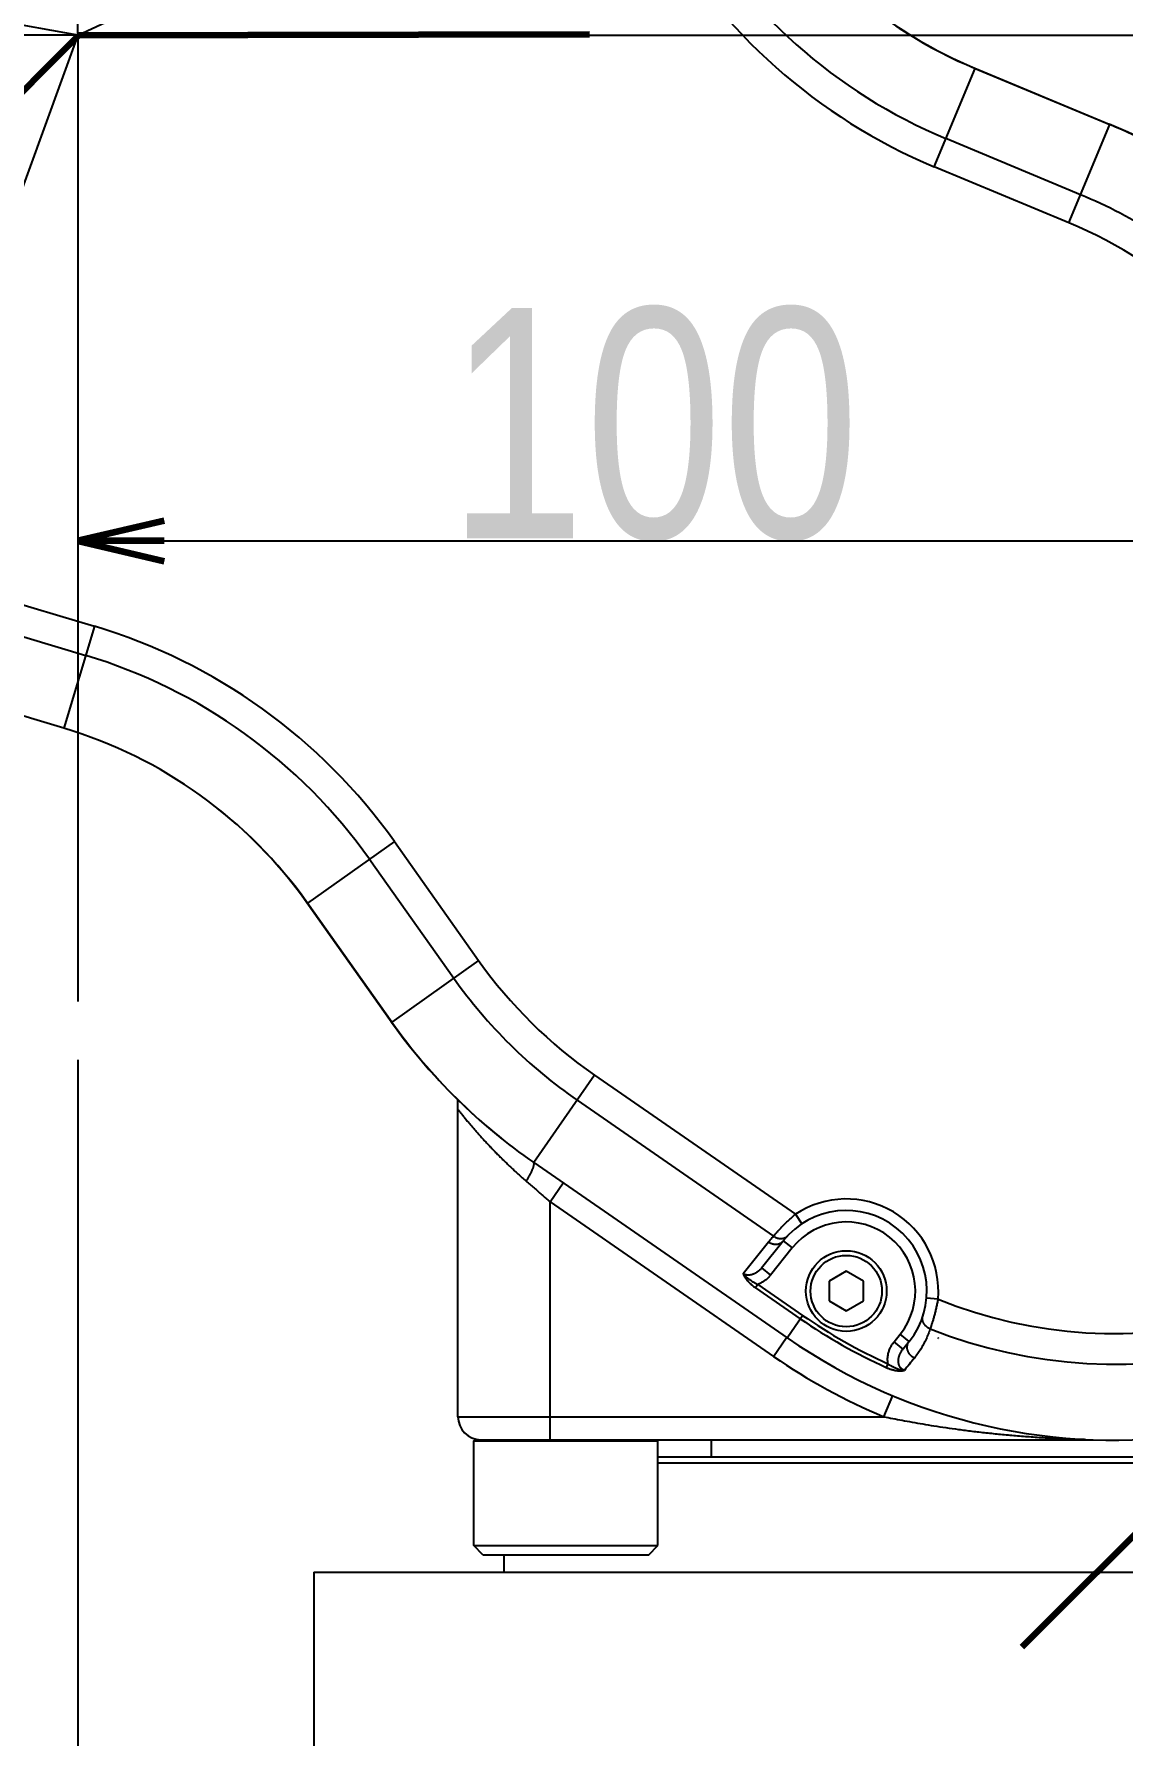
# Model space of a CAD drawing. Extents: x 0 to 4205, y 0 to 2970.
# Drawn here: x 2388.2 to 2482.7, y 548.4 to 696.3 of the extents above; entities that cross this region are included whole.
import ezdxf

# ---------------------------------------------------------------- set-up
doc = ezdxf.new("R2010")
doc.units = 0
doc.header["$LTSCALE"] = 231.275
doc.header["$PDMODE"] = 3
doc.header["$PDSIZE"] = 0.3125
doc.linetypes.add('CENTER', pattern=[0.6, 0.375, -0.075, 0.075, -0.075])
doc.layers.get('0').update_dxf_attribs({"linetype": 'CONTINUOUS'})
doc.layers.get('Defpoints').update_dxf_attribs({"linetype": 'CONTINUOUS'})
for name, color, linetype in [('5_ALL_CURVE', 7, 'CONTINUOUS'), ('95_ALL_DIM', 7, 'CONTINUOUS'), ('DEFAULT_1', 7, 'CENTER')]:
    doc.layers.add(name, color=color, linetype=linetype)
doc.layers.add('坐标轴', color=10, linetype='CONTINUOUS', lineweight=200)
doc.styles.get("Standard").update_dxf_attribs({"font": 'txt', "width": 0.8})
doc.dimstyles.new('DIMSTYLE_1', dxfattribs={"dimtxt": 20, "dimasz": 7.5, "dimexe": 0.18, "dimexo": 0.0625, "dimgap": 0.09, "dimtad": 1, "dimdec": 3, "dimdsep": 46, "dimtxsty": 'Standard', "dimblk": 'OPEN', "dimblk1": 'OPEN', "dimblk2": 'OPEN', "dimcen": 0.09, "dimadec": 0, "dimazin": 0, "dimtp": 0.001, "dimtm": 0.001, "dimtfac": 1, "dimtdec": 3, "dimtofl": 0, "dimtmove": 0, "dimatfit": 3, "dimldrblk": 'OPEN', "dimfxl": 1, "dimtolj": 1, "dimarcsym": 0})
doc.dimstyles.new('DIMSTYLE_2', dxfattribs={"dimtxt": 20, "dimasz": 7.5, "dimexe": 0.18, "dimexo": 0.0625, "dimgap": 0.09, "dimtad": 1, "dimdec": 3, "dimdsep": 46, "dimtxsty": 'Standard', "dimblk": 'OPEN', "dimblk1": 'OPEN', "dimblk2": 'OPEN', "dimcen": 0.09, "dimadec": 0, "dimazin": 0, "dimtp": 0.5, "dimtm": 0.5, "dimtfac": 1, "dimtdec": 3, "dimtofl": 0, "dimtmove": 0, "dimatfit": 3, "dimldrblk": 'OPEN', "dimfxl": 1, "dimtolj": 1, "dimarcsym": 0})
doc.dimstyles.new('DIMSTYLE_3', dxfattribs={"dimtxt": 20, "dimasz": 7.5, "dimexe": 0.18, "dimexo": 0.0625, "dimgap": 0.09, "dimtad": 1, "dimdec": 3, "dimdsep": 46, "dimtxsty": 'Standard', "dimblk": 'OPEN', "dimblk1": 'OPEN', "dimblk2": 'OPEN', "dimcen": 0.09, "dimadec": 0, "dimazin": 0, "dimtp": 0.001, "dimtm": 0.001, "dimtfac": 1, "dimtdec": 3, "dimtofl": 0, "dimtmove": 0, "dimatfit": 3, "dimldrblk": 'OPEN', "dimfxl": 1, "dimtolj": 1, "dimarcsym": 0})

# ---------------------------------------------------------------- blocks, each defined once
blk = doc.blocks.new('_OPEN')
at = {"color": 0, "linetype": 'ByBlock'}
for p, q in [((0, 0), (-1, 0.233)), ((-1, -0.233), (0, 0)), ((-1, 0), (0, 0))]:
    blk.add_line(p, q, dxfattribs=at)
blk = doc.blocks.new('*D9')
at = {"layer": '95_ALL_DIM', "color": 0, "lineweight": -2, "transparency": 16777216}
for p, q in [((2391.97, 1260.27), (2391.97, 1295.39)), ((2199.03, 166.09), (2187.02, 133.09))]:
    blk.add_line(p, q, dxfattribs=at)
blk.add_arc((2391.97, 696.17), 599.04, 90.71735, 249.28265, dxfattribs=at)
at = {"layer": 'Defpoints', "color": 0, "transparency": 16777216}
for p in [(2391.97, 1260.21), (2391.97, 1207.56), (1911.46, 1053.89), (2390.26, 691.47), (2199.06, 166.14)]:
    blk.add_point(p, dxfattribs=at)
at = {"layer": '95_ALL_DIM', "color": 0, "lineweight": -2, "transparency": 16777216, "xscale": 7.5, "yscale": 7.5, "zscale": 7.5}
for p, rotation in [((2391.97, 1295.21), 0.3586754377824675), ((2187.08, 133.25), 339.6413245622188)]:
    blk.add_blockref('_OPEN', p, dxfattribs=dict(at, rotation=rotation))
at = {"layer": '95_ALL_DIM', "color": 0, "transparency": 16777216, "insert": (1783.99, 733.52), "char_height": 20, "attachment_point": 5, "rotation": 86.4841}
blk.add_mtext('\\A1;-160°', dxfattribs=at)
blk = doc.blocks.new('*D10')
at = {"layer": '95_ALL_DIM', "color": 0, "lineweight": -2, "transparency": 16777216}
for p, q in [((2391.97, 607.16), (2391.97, 301.06)), ((2491.97, 351.46), (2491.97, 301.06)), ((2484.47, 301.24), (2399.47, 301.24))]:
    blk.add_line(p, q, dxfattribs=at)
at = {"layer": 'Defpoints', "color": 0, "transparency": 16777216}
for p in [(2391.97, 607.22), (2491.97, 351.52), (2391.97, 301.24)]:
    blk.add_point(p, dxfattribs=at)
at = {"layer": '95_ALL_DIM', "color": 0, "lineweight": -2, "transparency": 16777216, "xscale": 7.5, "yscale": 7.5, "zscale": 7.5, "rotation": 180}
blk.add_blockref('_OPEN', (2391.97, 301.24), dxfattribs=at)
at = {"layer": '95_ALL_DIM', "color": 0, "lineweight": -2, "transparency": 16777216, "xscale": 7.5, "yscale": 7.5, "zscale": 7.5}
blk.add_blockref('_OPEN', (2491.97, 301.24), dxfattribs=at)
at = {"layer": '95_ALL_DIM', "color": 0, "transparency": 16777216, "insert": (2441.55, 311.33), "char_height": 20, "attachment_point": 5}
blk.add_mtext('\\A1;100', dxfattribs=at)
blk = doc.blocks.new('*D12')
at = {"layer": '95_ALL_DIM', "color": 0, "lineweight": -2, "transparency": 16777216}
for p, q in [((2481.59, 696.17), (2918.03, 696.17)), ((2917.85, 383.67), (2917.85, 688.67)), ((2588.41, 376.17), (2918.03, 376.17))]:
    blk.add_line(p, q, dxfattribs=at)
at = {"layer": 'Defpoints', "color": 0, "transparency": 16777216}
for p in [(2481.53, 696.17), (2917.85, 696.17), (2588.35, 376.17)]:
    blk.add_point(p, dxfattribs=at)
at = {"layer": '95_ALL_DIM', "color": 0, "lineweight": -2, "transparency": 16777216, "xscale": 7.5, "yscale": 7.5, "zscale": 7.5}
for p, rotation in [((2917.85, 696.17), 90), ((2917.85, 376.17), 270)]:
    blk.add_blockref('_OPEN', p, dxfattribs=dict(at, rotation=rotation))
at = {"layer": '95_ALL_DIM', "color": 0, "transparency": 16777216, "insert": (2907.76, 534.78), "char_height": 20, "attachment_point": 5, "rotation": 90}
blk.add_mtext('\\A1;320', dxfattribs=at)
blk = doc.blocks.new('*D16')
at = {"layer": '95_ALL_DIM', "color": 0, "lineweight": -2, "transparency": 16777216}
for p, q in [((2397.03, 1196.17), (2968.03, 1196.17)), ((2967.85, 1188.67), (2967.85, 383.67)), ((2587.03, 376.17), (2968.03, 376.17))]:
    blk.add_line(p, q, dxfattribs=at)
at = {"layer": 'Defpoints', "color": 0, "transparency": 16777216}
for p in [(2396.97, 1196.17), (2586.97, 376.17), (2967.85, 376.17)]:
    blk.add_point(p, dxfattribs=at)
at = {"layer": '95_ALL_DIM', "color": 0, "lineweight": -2, "transparency": 16777216, "xscale": 7.5, "yscale": 7.5, "zscale": 7.5}
for p, rotation in [((2967.85, 1196.17), 90), ((2967.85, 376.17), 270)]:
    blk.add_blockref('_OPEN', p, dxfattribs=dict(at, rotation=rotation))
at = {"layer": '95_ALL_DIM', "color": 0, "transparency": 16777216, "insert": (2957.76, 762.1), "char_height": 20, "attachment_point": 5, "rotation": 90}
blk.add_mtext('\\A1;820', dxfattribs=at)
blk = doc.blocks.new('*D22')
at = {"layer": '95_ALL_DIM', "color": 0, "lineweight": -2, "transparency": 16777216}
for p, q in [((2724.91, 904.01), (2560.69, 801.49)), ((2391.97, 696.08), (2391.97, 696.26)), ((2391.88, 696.17), (2392.06, 696.17))]:
    blk.add_line(p, q, dxfattribs=at)
at = {"layer": 'Defpoints', "color": 0, "transparency": 16777216}
for p in [(2554.33, 797.52), (2391.97, 696.17)]:
    blk.add_point(p, dxfattribs=at)
at = {"layer": '95_ALL_DIM', "color": 0, "lineweight": -2, "transparency": 16777216, "xscale": 7.5, "yscale": 7.5, "zscale": 7.5, "rotation": 211.9750392818408}
blk.add_blockref('_OPEN', (2554.33, 797.52), dxfattribs=at)
at = {"layer": '95_ALL_DIM', "color": 0, "transparency": 16777216, "insert": (2669.72, 881.45), "char_height": 20, "attachment_point": 5, "rotation": 31.975}
blk.add_mtext('\\A1;R191.5 *2', dxfattribs=at)
blk = doc.blocks.new('*D23')
at = {"layer": '95_ALL_DIM', "color": 0, "lineweight": -2, "transparency": 16777216}
for p, q in [((2391.97, 696.08), (2391.97, 696.26)), ((2391.88, 696.17), (2392.06, 696.17)), ((2022.15, 662.21), (2218.3, 680.22))]:
    blk.add_line(p, q, dxfattribs=at)
at = {"layer": 'Defpoints', "color": 0, "transparency": 16777216}
for p in [(2391.97, 696.17), (2225.76, 680.91)]:
    blk.add_point(p, dxfattribs=at)
at = {"layer": '95_ALL_DIM', "color": 0, "lineweight": -2, "transparency": 16777216, "xscale": 7.5, "yscale": 7.5, "zscale": 7.5, "rotation": 5.246153297365039}
blk.add_blockref('_OPEN', (2225.76, 680.91), dxfattribs=at)
at = {"layer": '95_ALL_DIM', "color": 0, "transparency": 16777216, "insert": (2069.12, 676.66), "char_height": 20, "attachment_point": 5, "rotation": 5.2462}
blk.add_mtext('\\A1;R167 *1', dxfattribs=at)
blk = doc.blocks.new('*D24')
at = {"layer": '95_ALL_DIM', "color": 0, "lineweight": -2, "transparency": 16777216}
blk.add_line((2084.3, 545.38), (1949.72, 479.43), dxfattribs=at)
at = {"layer": 'Defpoints', "color": 0, "transparency": 16777216}
for p in [(2391.97, 696.17), (1942.99, 476.13)]:
    blk.add_point(p, dxfattribs=at)
at = {"layer": '95_ALL_DIM', "color": 0, "lineweight": -2, "transparency": 16777216, "xscale": 7.5, "yscale": 7.5, "zscale": 7.5, "rotation": 206.1091323632029}
blk.add_blockref('_OPEN', (1942.99, 476.13), dxfattribs=at)
at = {"layer": '95_ALL_DIM', "color": 0, "transparency": 16777216, "insert": (2055.83, 542.67), "char_height": 20, "attachment_point": 5, "rotation": 26.1091}
blk.add_mtext('\\A1;R500', dxfattribs=at)
blk = doc.blocks.new('*D34')
at = {"layer": 'Defpoints', "color": 0, "transparency": 16777216}
for p in [(2391.97, 696.08), (2491.97, 696.08), (2491.97, 652.23)]:
    blk.add_point(p, dxfattribs=at)
at = {"layer": '坐标轴', "color": 0, "lineweight": -2, "transparency": 16777216}
for p, q in [((2391.97, 696.01), (2391.97, 652.05)), ((2491.97, 696.01), (2491.97, 652.05)), ((2399.47, 652.23), (2484.47, 652.23))]:
    blk.add_line(p, q, dxfattribs=at)
at = {"layer": '坐标轴', "color": 0, "lineweight": -2, "transparency": 16777216, "xscale": 7.5, "yscale": 7.5, "zscale": 7.5, "rotation": 180}
blk.add_blockref('_OPEN', (2391.97, 652.23), dxfattribs=at)
at = {"layer": '坐标轴', "color": 0, "lineweight": -2, "transparency": 16777216, "xscale": 7.5, "yscale": 7.5, "zscale": 7.5}
blk.add_blockref('_OPEN', (2491.97, 652.23), dxfattribs=at)
at = {"layer": '坐标轴', "color": 0, "transparency": 16777216, "insert": (2441.97, 662.32), "char_height": 20, "attachment_point": 5}
blk.add_mtext('\\A1;100', dxfattribs=at)
blk = doc.blocks.new('*D36')
at = {"layer": 'Defpoints', "color": 0, "transparency": 16777216}
for p in [(2391.97, 946.17), (2391.97, 696.17), (2673.47, 696.17)]:
    blk.add_point(p, dxfattribs=at)
at = {"layer": '坐标轴', "color": 0, "lineweight": -2, "transparency": 16777216}
for p, q in [((2392.03, 946.17), (2673.65, 946.17)), ((2673.47, 938.67), (2673.47, 703.67)), ((2392.03, 696.17), (2673.65, 696.17))]:
    blk.add_line(p, q, dxfattribs=at)
at = {"layer": '坐标轴', "color": 0, "lineweight": -2, "transparency": 16777216, "xscale": 7.5, "yscale": 7.5, "zscale": 7.5}
for p, rotation in [((2673.47, 946.17), 90), ((2673.47, 696.17), 270)]:
    blk.add_blockref('_OPEN', p, dxfattribs=dict(at, rotation=rotation))
at = {"layer": '坐标轴', "color": 0, "transparency": 16777216, "insert": (2663.38, 821.17), "char_height": 20, "attachment_point": 5, "rotation": 90}
blk.add_mtext('\\A1;250', dxfattribs=at)
blk = doc.blocks.new('*D40')
at = {"layer": 'Defpoints', "color": 0, "transparency": 16777216}
for p in [(2391.97, 696.17), (2491.97, 376.17), (2939.45, 376.17)]:
    blk.add_point(p, dxfattribs=at)
at = {"layer": '坐标轴', "color": 0, "lineweight": -2, "transparency": 16777216}
for p, q in [((2392.03, 696.17), (2939.63, 696.17)), ((2939.45, 688.67), (2939.45, 383.67)), ((2492.03, 376.17), (2939.63, 376.17))]:
    blk.add_line(p, q, dxfattribs=at)
at = {"layer": '坐标轴', "color": 0, "lineweight": -2, "transparency": 16777216, "xscale": 7.5, "yscale": 7.5, "zscale": 7.5}
for p, rotation in [((2939.45, 696.17), 90), ((2939.45, 376.17), 270)]:
    blk.add_blockref('_OPEN', p, dxfattribs=dict(at, rotation=rotation))
at = {"layer": '坐标轴', "color": 0, "transparency": 16777216, "insert": (2929.36, 536.17), "char_height": 20, "attachment_point": 5, "rotation": 90}
blk.add_mtext('\\A1;320', dxfattribs=at)

msp = doc.modelspace()

# ---------------------------------------------------------------- linework, layer by layer
for p, q in [((2469.8566, 693.3026), (2481.5444, 688.4279)), ((2466.3411, 684.7335), (2469.9005, 693.2675)), ((2469.9005, 693.2675), (2481.5884, 688.3927)), ((2478.029, 679.8587), (2481.5884, 688.3927)), ((2479.0487, 682.3035), (2467.3608, 687.1782)), ((2478.029, 679.8587), (2466.3411, 684.7335)), ((2378.0187, 649.4301), (2393.4019, 644.8209)), ((2377.2585, 646.8927), (2392.6416, 642.2835)), ((2393.4019, 644.8209), (2390.7479, 635.9635)), ((2390.7479, 635.9635), (2375.3648, 640.5727)), ((2419.4489, 626.1182), (2411.9044, 620.7724)), ((2419.4489, 626.1182), (2426.7704, 615.7855)), ((2417.2876, 624.5868), (2424.6091, 614.254)), ((2419.182, 610.4748), (2411.8605, 620.8075)), ((2419.2259, 610.4396), (2411.9044, 620.7724)), ((2426.7704, 615.7855), (2419.2259, 610.4396)), ((2436.8343, 605.8335), (2431.5731, 598.2297)), ((2436.8343, 605.8335), (2454.2927, 593.7539)), ((2424.9681, 576.1674), (2424.9681, 603.6774)), ((2435.3271, 603.6553), (2452.3873, 591.8511)), ((2431.5731, 598.2297), (2453.5626, 583.015)), ((2432.9681, 594.8372), (2434.1038, 596.4787)), ((2432.9681, 594.8372), (2452.3807, 581.4054)), ((2432.9681, 574.1674), (2432.9681, 594.8372)), ((2454.2927, 593.7539), (2454.8434, 592.9192)), ((2449.7414, 588.5883), (2451.9488, 591.3476)), ((2451.3372, 589.0804), (2453.2321, 591.449)), ((2453.2321, 591.449), (2454.013, 590.8243)), ((2454.013, 590.8243), (2452.1181, 588.4557)), ((2451.3372, 589.0804), (2452.1181, 588.4557)), ((2458.6982, 588.7961), (2457.2086, 587.9361)), ((2460.1877, 587.9361), (2458.6982, 588.7961)), ((2451.008, 587.6611), (2450.807, 587.3707)), ((2450.807, 587.3707), (2454.7085, 584.6712)), ((2451.008, 587.6611), (2454.9095, 584.9616)), ((2457.2086, 587.9361), (2457.2086, 586.2161)), ((2460.1877, 586.2161), (2460.1877, 587.9361)), ((2457.2086, 586.2161), (2458.6982, 585.3561)), ((2458.6982, 585.3561), (2460.1877, 586.2161)), ((2466.6676, 586.3778), (2465.6715, 586.4651)), ((2453.5626, 583.015), (2454.9095, 584.9616)), ((2452.3807, 581.4054), (2453.5165, 583.0469)), ((2462.8468, 582.6572), (2463.3834, 583.328)), ((2463.6277, 582.0325), (2462.8468, 582.6572)), ((2464.1643, 582.7033), (2463.3834, 583.328)), ((2464.1643, 582.7033), (2463.6277, 582.0325)), ((2466.6414, 583.0267), (2466.7085, 582.973)), ((2462.3236, 580.7589), (2462.1776, 580.4373)), ((2461.9681, 576.1674), (2462.7316, 577.9998)), ((2424.9681, 576.1674), (2461.9681, 576.1674)), ((2426.3389, 574.0674), (2426.4389, 574.1674)), ((2426.3389, 574.0674), (2442.3389, 574.0674)), ((2426.3389, 564.9674), (2426.3389, 574.0674)), ((2426.4389, 574.1674), (2480.1403, 574.1674)), ((2442.3389, 574.0674), (2442.2389, 574.1674)), ((2442.3389, 564.9674), (2442.3389, 574.0674)), ((2446.9681, 574.1674), (2446.9681, 572.6674)), ((2442.3389, 572.6674), (2554.4679, 572.6674)), ((2442.3389, 572.1671), (2554.91, 572.1671)), ((2426.3389, 564.9674), (2442.3389, 564.9674)), ((2427.1389, 564.1674), (2426.3389, 564.9674)), ((2441.5389, 564.1674), (2442.3389, 564.9674)), ((2427.1389, 564.1674), (2441.5389, 564.1674)), ((2428.9681, 564.1674), (2428.9681, 562.6674)), ((2412.4681, 562.6674), (2571.468, 562.6674)), ((2412.4681, 562.6674), (2412.4681, 545.9674))]:
    msp.add_line(p, q)
for radius in [3.5, 3.1]:
    msp.add_circle((2458.6982, 587.0761), radius)
for centre, radius, start, end in [((2391.9681, 696.1674), 58, 50.932133, 231.748352), ((2392.012, 696.1323), 58, 29.360059, 253.320324), ((2392.012, 696.1323), 51.4023, 60.450624, 222.229759), ((2392.012, 696.1323), 48.7535, 60.520398, 222.159986), ((2485.298, 730.1852), 40, 209.360059, 247.360059), ((2485.298, 730.1852), 46.5977, 209.360059, 247.360059), ((2485.298, 730.1852), 49.2465, 209.360059, 247.360059), ((2485.2541, 730.2203), 40, 231.140712, 247.360059), ((2462.2975, 642.2807), 50, 51.227289, 67.360059), ((2462.3414, 642.2456), 50, 47.360059, 67.360059), ((2462.3414, 642.2456), 43.4023, 47.360059, 67.360059), ((2462.3414, 642.2456), 40.7535, 47.360059, 67.360059), ((2482.012, 624.1323), 50, 235.320324, 47.360059), ((2482.012, 624.1323), 43.4023, 248.329831, 34.350553), ((2482.012, 624.1323), 40.7535, 247.881957, 34.798427), ((2379.2671, 597.6465), 49.2465, 35.320324, 73.320324), ((2379.2671, 597.6465), 46.5977, 35.320324, 73.320324), ((2379.2671, 597.6465), 40, 35.320324, 73.320324), ((2379.2232, 597.6816), 40, 35.320324, 51.539671), ((2460.0225, 639.347), 40.7535, 215.320324, 235.320324), ((2460.0225, 639.347), 43.4023, 215.320324, 235.320324), ((2459.9786, 639.3821), 50, 215.320324, 231.453095), ((2460.0225, 639.347), 50, 215.320324, 235.320324), ((2458.6982, 587.0761), 8, 354.992432, 123.413751), ((2458.6982, 587.0761), 7, 321.340218, 141.340183), ((2458.6982, 587.0761), 6, 321.340192, 141.340192), ((2482.012, 624.1323), 47.986, 235.320324, 245.585424), ((2482.012, 624.1323), 47.6328, 235.320324, 245.585425), ((2482.012, 624.1323), 43.8853, 249.497708, 249.608312), ((2458.6982, 587.0761), 9, 332.877151, 333.049243), ((2481.9681, 624.1674), 52, 235.320324, 247.380135), ((2426.9681, 576.1674), 2, 180, 270)]:
    msp.add_arc(centre, radius, start, end)
for points, start_tangent, end_tangent in [([(2424.9681, 602.8551), (2424.9719, 602.8503), (2424.9835, 602.8355), (2425.0032, 602.8107), (2425.031, 602.7756), (2425.0674, 602.7298), (2425.1125, 602.6731), (2425.1668, 602.6052), (2425.2307, 602.5254), (2425.305, 602.4333), (2425.3903, 602.328), (2425.4873, 602.2089), (2425.5966, 602.0758), (2425.7187, 601.9282), (2425.854, 601.7661), (2426.0029, 601.5894), (2426.1656, 601.3982), (2426.3424, 601.1926), (2426.5337, 600.9731), (2426.7395, 600.7399), (2426.96, 600.4934), (2427.1953, 600.2344), (2427.4446, 599.9641), (2427.7078, 599.6834), (2427.9842, 599.3936), (2428.273, 599.0963), (2428.5734, 598.7928), (2428.8843, 598.4845), (2429.2047, 598.1732), (2429.5333, 597.8603), (2429.8689, 597.5473), (2430.2104, 597.2355), (2430.5566, 596.9261), (2430.9066, 596.6201)], (0.6196588, -0.78487131), (0.75635507, -0.6541613)), ([(2430.9066, 596.6201), (2430.975, 596.7276), (2431.0409, 596.8347), (2431.1041, 596.9409), (2431.1643, 597.0457), (2431.2213, 597.1487), (2431.2748, 597.2496), (2431.3247, 597.3478), (2431.3706, 597.4429), (2431.4124, 597.5346), (2431.4499, 597.6225), (2431.483, 597.7062), (2431.5115, 597.7853), (2431.5354, 597.8596), (2431.5544, 597.9287), (2431.5686, 597.9923), (2431.5779, 598.0501), (2431.5822, 598.102), (2431.5815, 598.1476), (2431.5758, 598.1869), (2431.5652, 598.2196)], (0.54260322, 0.83998913), (-0.4075336, 0.91319021)), ([(2431.5652, 598.2196), (2431.5553, 598.2377)], (-0.40753359, 0.91319022), (-0.54939954, 0.83555978)), ([(2430.9066, 596.6201), (2431.2422, 596.3299), (2431.5819, 596.0361), (2431.925, 595.7393), (2432.2709, 595.4402), (2432.6188, 595.1392), (2432.9681, 594.8372)], (0.75635539, -0.65416093), (0.75635539, -0.65416093)), ([(2452.3873, 591.8511), (2452.4461, 591.9195), (2452.5113, 591.9945), (2452.5829, 592.0759), (2452.6607, 592.1632), (2452.7446, 592.256), (2452.8344, 592.3539), (2452.9298, 592.4563), (2453.0308, 592.5629), (2453.1371, 592.6731), (2453.2485, 592.7865), (2453.3648, 592.9027), (2453.4856, 593.0211), (2453.6109, 593.1414), (2453.7403, 593.263), (2453.8735, 593.3855), (2454.0103, 593.5085), (2454.1501, 593.6314), (2454.2927, 593.7539)], (0.65007395, 0.75987095), (0.76251426, 0.64697141)), ([(2451.9488, 591.3476), (2452.09, 591.5191), (2452.2361, 591.6869), (2452.3873, 591.8511)], (0.62469481, 0.780869), (0.68763527, 0.72605629)), ([(2451.9488, 591.3476), (2452.0187, 591.3015), (2452.0916, 591.2608), (2452.1671, 591.2258), (2452.2445, 591.1967), (2452.3234, 591.1739), (2452.4032, 591.1573), (2452.4834, 591.1472), (2452.5633, 591.1436), (2452.6424, 591.1465), (2452.7202, 591.156), (2452.796, 591.1719), (2452.8695, 591.1942), (2452.94, 591.2226), (2453.0071, 591.257), (2453.0703, 591.2971), (2453.1291, 591.3427), (2453.1832, 591.3935), (2453.2321, 591.449)], (0.81352466, -0.58153041), (0.62469505, 0.78086881)), ([(2452.3873, 591.8511), (2452.4567, 591.8035), (2452.5291, 591.7614), (2452.6042, 591.7251), (2452.6812, 591.6948), (2452.7598, 591.6709), (2452.8392, 591.6534), (2452.919, 591.6425), (2452.9987, 591.6383), (2453.0775, 591.6408), (2453.155, 591.6499), (2453.2306, 591.6657), (2453.3038, 591.6879), (2453.374, 591.7165), (2453.4408, 591.7513), (2453.5036, 591.7919), (2453.5621, 591.8381), (2453.6158, 591.8896)], (0.80255054, -0.59658414), (0.6876352, 0.72605635)), ([(2451.3372, 589.0804), (2451.2741, 589.0056), (2451.2076, 588.9343), (2451.138, 588.8672), (2451.0658, 588.8044), (2450.9915, 588.7463), (2450.9156, 588.6932), (2450.8385, 588.6454), (2450.7607, 588.6028), (2450.6827, 588.5658), (2450.6049, 588.5342), (2450.5276, 588.5081), (2450.4512, 588.4875), (2450.3761, 588.4722), (2450.3024, 588.4623), (2450.2306, 588.4575), (2450.1608, 588.4577), (2450.0932, 588.4628), (2450.0277, 588.4727), (2449.9646, 588.4872), (2449.9041, 588.5063), (2449.8466, 588.5297), (2449.7923, 588.5571), (2449.7414, 588.5883)], (-0.62469535, -0.78086857), (-0.83096187, 0.55632937)), ([(2449.7414, 588.5883), (2449.7604, 588.5646), (2449.7793, 588.5419), (2449.7986, 588.5195), (2449.8189, 588.4967), (2449.8409, 588.4728), (2449.8652, 588.4472), (2449.8924, 588.4195), (2449.9225, 588.3898), (2449.9558, 588.3582), (2449.9933, 588.3239), (2450.0356, 588.2865), (2450.083, 588.2462), (2450.137, 588.2019), (2450.1988, 588.1534), (2450.2703, 588.0997), (2450.3525, 588.0409), (2450.441, 587.9807), (2450.5323, 587.9218), (2450.6251, 587.8649), (2450.7194, 587.8103), (2450.8148, 587.758), (2450.9111, 587.7082), (2451.008, 587.6611)], (0.6186872, -0.78563742), (0.90492826, -0.42556415)), ([(2449.7414, 588.5883), (2449.7489, 588.5679), (2449.7566, 588.5478), (2449.765, 588.5273), (2449.7741, 588.5058), (2449.7844, 588.4825), (2449.7964, 588.4569), (2449.8106, 588.4281), (2449.8271, 588.3963), (2449.8463, 588.3611), (2449.8692, 588.3216), (2449.8965, 588.277), (2449.929, 588.2272), (2449.9683, 588.1707), (2450.0158, 588.1066), (2450.074, 588.0334), (2450.1448, 587.9508), (2450.2249, 587.8639), (2450.3114, 587.7768), (2450.4028, 587.691), (2450.4985, 587.607), (2450.5982, 587.5254), (2450.7013, 587.4464), (2450.807, 587.3707)], (0.33665313, -0.94162873), (0.82234535, -0.56898868)), ([(2452.1181, 588.4557), (2452.0154, 588.3352), (2451.9058, 588.2215), (2451.7899, 588.1154), (2451.6686, 588.0173), (2451.5426, 587.9277), (2451.4127, 587.8471), (2451.2798, 587.7757), (2451.1446, 587.7136), (2451.008, 587.6611)], (-0.62469664, -0.78086753), (-0.94430302, -0.32907721)), ([(2466.6676, 586.3778), (2466.633, 586.1966), (2466.5968, 586.017), (2466.5591, 585.8399), (2466.5202, 585.6658), (2466.4803, 585.4949), (2466.4396, 585.328), (2466.3983, 585.1656), (2466.3568, 585.008), (2466.3151, 584.8557), (2466.2737, 584.7092), (2466.2328, 584.569), (2466.1927, 584.4354), (2466.1536, 584.309), (2466.116, 584.1901), (2466.08, 584.0792), (2466.0461, 583.9765), (2466.0143, 583.8825), (2465.9851, 583.7974)], (-0.18259851, -0.98318756), (-0.32720495, -0.9449534)), ([(2465.9851, 583.7974), (2465.9078, 583.8302), (2465.8334, 583.8685), (2465.7624, 583.912), (2465.6952, 583.9606), (2465.6324, 584.0138), (2465.5743, 584.0713), (2465.5215, 584.1326), (2465.4742, 584.1974), (2465.4329, 584.2651), (2465.3977, 584.3354), (2465.369, 584.4076), (2465.3469, 584.4813), (2465.3317, 584.5559), (2465.3233, 584.631), (2465.322, 584.706), (2465.3276, 584.7804), (2465.3401, 584.8537), (2465.3595, 584.9252)], (-0.93459645, 0.35570981), (0.30727301, 0.9516214)), ([(2462.3236, 580.7589), (2462.3052, 580.888), (2462.2948, 581.0206), (2462.2925, 581.156), (2462.2987, 581.2939), (2462.3135, 581.4335), (2462.3373, 581.5745), (2462.37, 581.716), (2462.4119, 581.8573), (2462.4628, 581.9977), (2462.5227, 582.1363), (2462.5913, 582.2723), (2462.6684, 582.405), (2462.7537, 582.5336), (2462.8468, 582.6572)], (-0.17192199, 0.98511057), (0.62469356, 0.78087)), ([(2464.6131, 581.2604), (2464.5402, 581.2991), (2464.4701, 581.3431), (2464.4033, 581.3922), (2464.3402, 581.446), (2464.2812, 581.5042), (2464.2269, 581.5663), (2464.1774, 581.632), (2464.1333, 581.7007), (2464.0947, 581.772), (2464.062, 581.8454), (2464.0354, 581.9204), (2464.015, 581.9966), (2464.001, 582.0732), (2463.9935, 582.15), (2463.9926, 582.2262), (2463.9982, 582.3014), (2464.0103, 582.3751), (2464.0289, 582.4467), (2464.0538, 582.5158), (2464.0848, 582.5819), (2464.1217, 582.6445), (2464.1643, 582.7033)], (-0.90000511, 0.43587935), (0.62469556, 0.7808684)), ([(2465.9851, 583.7974), (2465.823, 583.3417), (2465.6317, 582.894), (2465.4133, 582.4594), (2465.1695, 582.0411), (2464.9022, 581.6409), (2464.6131, 581.2604)], (-0.30597434, -0.95203976), (-0.62883292, -0.77754046)), ([(2463.7449, 580.1866), (2463.6882, 580.2087), (2463.6342, 580.2351), (2463.5828, 580.2656), (2463.5344, 580.3002), (2463.4889, 580.3387), (2463.4466, 580.3812), (2463.4076, 580.4276), (2463.3719, 580.4779), (2463.3396, 580.5323), (2463.3111, 580.5905), (2463.2866, 580.6524), (2463.2664, 580.7177), (2463.2505, 580.7864), (2463.2392, 580.8582), (2463.2326, 580.9332), (2463.2309, 581.011), (2463.2344, 581.0913), (2463.2431, 581.174), (2463.2572, 581.2587), (2463.2769, 581.3449), (2463.302, 581.4323), (2463.3328, 581.5203), (2463.369, 581.6085), (2463.4107, 581.6964), (2463.4576, 581.7832), (2463.5096, 581.8686), (2463.5664, 581.9518), (2463.6277, 582.0325)], (-0.94515774, 0.32661421), (0.62469477, 0.78086903)), ([(2464.6131, 581.2604), (2464.1825, 580.7279), (2463.7449, 580.1866)], (-0.62883237, -0.7775409), (-0.6286118, -0.77771924)), ([(2462.1776, 580.4373), (2462.2887, 580.3891), (2462.4007, 580.3449), (2462.5133, 580.3048), (2462.6257, 580.2691), (2462.7375, 580.2379), (2462.8482, 580.2113), (2462.9568, 580.1895), (2463.0597, 580.1729), (2463.1539, 580.1613), (2463.2364, 580.1542), (2463.3073, 580.1506), (2463.3691, 580.1493), (2463.4229, 580.1498), (2463.4699, 580.1514), (2463.5112, 580.1539), (2463.548, 580.1568), (2463.5807, 580.1602), (2463.6095, 580.1636), (2463.6352, 580.1671), (2463.6586, 580.1707), (2463.6806, 580.1743), (2463.7018, 580.1781), (2463.723, 580.1821), (2463.7449, 580.1866)], (0.91057801, -0.41333725), (0.97835738, 0.20692228)), ([(2462.3236, 580.7589), (2462.4061, 580.7052), (2462.4902, 580.6536), (2462.5757, 580.6041), (2462.6624, 580.5567), (2462.75, 580.5115), (2462.8385, 580.4684), (2462.9275, 580.4277), (2463.0144, 580.3904), (2463.0967, 580.3573), (2463.1714, 580.329), (2463.2383, 580.3053), (2463.2989, 580.2852), (2463.3539, 580.2681), (2463.4038, 580.2535), (2463.4494, 580.2412), (2463.4914, 580.2306), (2463.5301, 580.2217), (2463.5653, 580.2142), (2463.5975, 580.2079), (2463.6276, 580.2025), (2463.6565, 580.1978), (2463.6851, 580.1937), (2463.7142, 580.1899), (2463.7449, 580.1866)], (0.83101044, -0.55625682), (0.99510758, -0.09879729)), ([(2461.9681, 576.1674), (2462.7297, 576.0123), (2463.5413, 575.8546), (2464.4095, 575.6945), (2465.3352, 575.5334), (2466.3184, 575.3728), (2467.3609, 575.2143), (2468.4606, 575.0599), (2469.6171, 574.9115), (2470.8291, 574.7709), (2472.0922, 574.6406), (2473.4043, 574.5224), (2474.7598, 574.4184), (2476.1528, 574.3305), (2477.5781, 574.2602), (2479.0273, 574.209), (2479.4677, 574.1975)], (0.97898106, -0.20395118), (0.99971045, -0.02406295))]:
    msp.add_spline(points, degree=3, dxfattribs=dict(start_tangent=start_tangent, end_tangent=end_tangent))
at = {"layer": '5_ALL_CURVE'}
for q in [(2618.545, 801.822), (2145.7661, 739.5795), (2306.463, 461.2443)]:
    msp.add_line((2391.9681, 696.1674), q, dxfattribs=at)
for radius in [500, 250]:
    msp.add_arc((2391.9681, 696.1674), radius, 25, 250, dxfattribs=at)
at = {"layer": 'DEFAULT_1'}
for q in [(2391.9681, 817.4203), (2278.3972, 696.1674), (2391.9681, 612.224), (2512.6146, 696.1674)]:
    msp.add_line((2391.9681, 696.1674), q, dxfattribs=at)
at = {"layer": '坐标轴'}
for p, q in [((2391.8781, 696.1674), (2436.4131, 696.2574)), ((2491.9681, 574.1674), (2473.943, 556.1424))]:
    msp.add_line(p, q, dxfattribs=at)
at = {"layer": '坐标轴', "color": 6}
msp.add_line((2391.9681, 696.0774), (2337.0539, 641.1633), dxfattribs=at)

# ---------------------------------------------------------------- dimensions: what is measured, and where the dimension line sits
at = {"layer": '95_ALL_DIM'}
dim = msp.add_angular_dim_2l(base=(1911.465, 1053.8887), line1=((2391.9681, 1207.5593), (2391.9681, 1260.2064)), line2=((2199.0554, 166.1441), (2390.258, 691.4689)), text='-<>', dimstyle='DIMSTYLE_2', dxfattribs=at)
dim.commit()
dim.dimension.update_dxf_attribs({"geometry": '*D9', "text_midpoint": (1794.0566, 732.9039), "dimtype": 162})
for base, p1, p2, angle, picture, middle in [((2967.8527, 376.1674), (2396.9681, 1196.1674), (2586.9681, 376.1674), 270, '*D16', (2967.8527, 762.1033)), ((2917.8527, 696.1674), (2588.3467, 376.1674), (2481.5274, 696.1674), 90, '*D12', (2917.8527, 534.785)), ((2391.9681, 301.2443), (2491.9681, 351.5187), (2391.9681, 607.224), 180, '*D10', (2441.5481, 301.2443))]:
    dim = msp.add_linear_dim(base=base, p1=p1, p2=p2, angle=angle, dimstyle='DIMSTYLE_3', dxfattribs=at)
    dim.commit()
    dim.dimension.update_dxf_attribs({"geometry": picture, "text_midpoint": middle, "dimtype": 160})
for mpoint, text, picture, middle in [((2554.3286, 797.5232), 'R191.5 *2', '*D22', (2675.0632, 872.8935)), ((2225.7638, 680.9066), 'R167 *1', '*D23', (2070.0435, 666.6085))]:
    dim = msp.add_radius_dim(center=(2391.9681, 696.1674), mpoint=mpoint, text=text, dimstyle='DIMSTYLE_1', dxfattribs=at)
    dim.commit()
    dim.dimension.update_dxf_attribs({"geometry": picture, "text_midpoint": middle, "dimtype": 164})
dim = msp.add_radius_dim(center=(2391.9681, 696.1674), mpoint=(1942.9894, 476.1263), dimstyle='DIMSTYLE_1', dxfattribs=at)
dim.commit()
dim.dimension.update_dxf_attribs({"geometry": '*D24', "text_midpoint": (2060.2752, 533.6072), "dimtype": 164})
at = {"layer": '坐标轴', "color": 2}
for base, p1, p2, picture, middle in [((2673.4652, 696.1674), (2391.9681, 946.1674), (2391.9681, 696.1674), '*D36', (2663.3752, 821.1674)), ((2939.4535, 376.1674), (2391.9681, 696.1674), (2491.9681, 376.1674), '*D40', (2929.3635, 536.1674))]:
    dim = msp.add_linear_dim(base=base, p1=p1, p2=p2, angle=90, dimstyle='DIMSTYLE_1', dxfattribs=at)
    dim.commit()
    dim.dimension.update_dxf_attribs({"geometry": picture, "text_midpoint": middle})
dim = msp.add_linear_dim(base=(2491.9681, 652.2277), p1=(2391.9681, 696.0774), p2=(2491.9681, 696.0774), dimstyle='DIMSTYLE_1', dxfattribs=at)
dim.commit()
dim.dimension.update_dxf_attribs({"geometry": '*D34', "text_midpoint": (2441.9681, 652.2277), "dimtype": 160})

doc.saveas('drawing.dxf')
